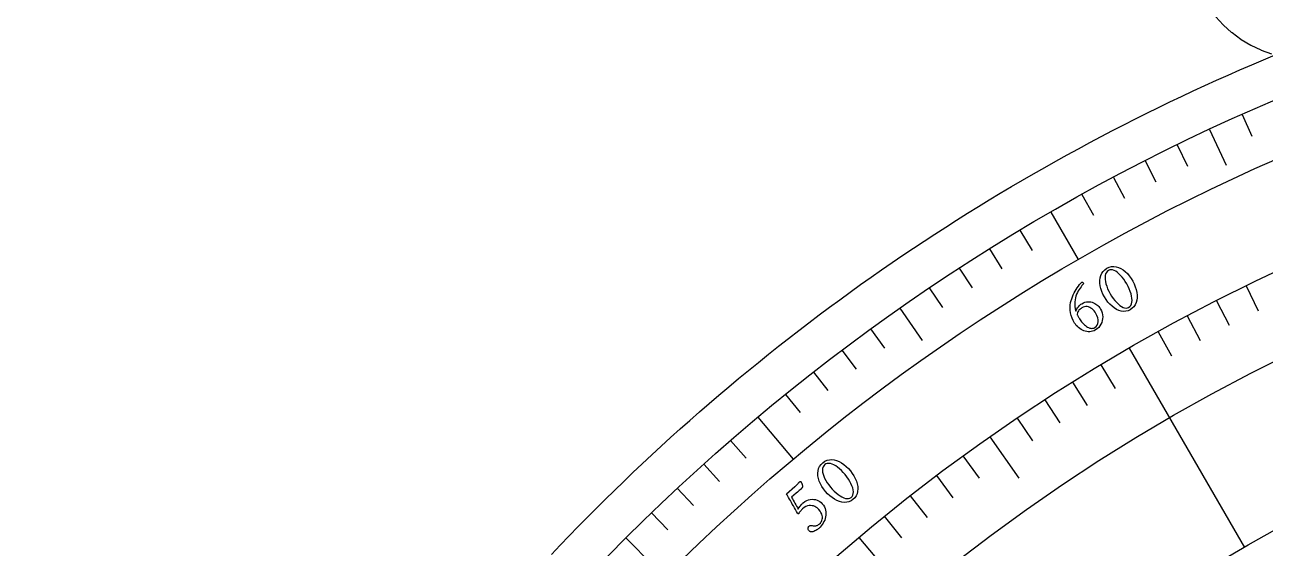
# Model space of a CAD drawing. Header units: millimetres. Extents: x -60 to 60, y -60 to 77.
# Drawn here: x -58.8 to -23.26, y 41.28 to 56.29 of the extents above; entities that cross this region are included whole.
import ezdxf

# ---------------------------------------------------------------- set-up
doc = ezdxf.new("R2010")
doc.units = ezdxf.units.MM
for name, color, linetype in [('CUT_OUTER', 1, 'Continuous'), ('ENGRAVE', 7, 'Continuous'), ('ENGRAVE_FINE', 8, 'Continuous'), ('TEXT', 5, 'Continuous')]:
    doc.layers.add(name, color=color, linetype=linetype)

msp = doc.modelspace()

# ---------------------------------------------------------------- linework, layer by layer
at = {"layer": 'CUT_OUTER'}
for points in [[(-23.0623, 55.4501), (-23.3589, 55.5562), (-23.3725, 55.5618), (-23.6572, 55.6965), (-23.6702, 55.7034), (-23.9404, 55.8654), (-23.9526, 55.8736), (-24.2056, 56.0612), (-24.217, 56.0705), (-24.4504, 56.2821), (-24.4608, 56.2925), (-24.6724, 56.5259)], [(-43.7079, 41.105), (-43.4548, 41.3724), (-43.2002, 41.6383), (-42.9438, 41.9026), (-42.6859, 42.1653), (-42.4264, 42.4264), (-42.1653, 42.6859), (-41.9026, 42.9438), (-41.6383, 43.2002), (-41.3724, 43.4548), (-41.105, 43.7079), (-40.8361, 43.9593), (-40.5656, 44.209), (-40.2935, 44.4571), (-40.02, 44.7035), (-39.7449, 44.9482), (-39.4684, 45.1912), (-39.1904, 45.4325), (-38.9109, 45.6721), (-38.6299, 45.91), (-38.3475, 46.1462), (-38.0636, 46.3806), (-37.7783, 46.6133), (-37.4916, 46.8442), (-37.2034, 47.0734), (-36.9139, 47.3008), (-36.623, 47.5264), (-36.3307, 47.7502), (-36.037, 47.9722), (-35.742, 48.1925), (-35.4456, 48.4109), (-35.1479, 48.6274), (-34.8488, 48.8422), (-34.5485, 49.0551), (-34.2468, 49.2662), (-33.9439, 49.4754), (-33.6397, 49.6827), (-33.3342, 49.8882), (-33.0275, 50.0918), (-32.7195, 50.2935), (-32.4103, 50.4933), (-32.0999, 50.6912), (-31.7882, 50.8872), (-31.4754, 51.0813), (-31.1614, 51.2735), (-30.8462, 51.4637), (-30.5298, 51.652), (-30.2123, 51.8384), (-29.8937, 52.0228), (-29.5739, 52.2052), (-29.253, 52.3857), (-28.931, 52.5642), (-28.608, 52.7407), (-28.2838, 52.9153), (-27.9586, 53.0878), (-27.6323, 53.2584), (-27.305, 53.4269), (-26.9767, 53.5935), (-26.6473, 53.758), (-26.317, 53.9205), (-25.9856, 54.0809), (-25.6533, 54.2394), (-25.32, 54.3957), (-24.9858, 54.5501), (-24.6506, 54.7024), (-24.3145, 54.8526), (-23.9775, 55.0007), (-23.6395, 55.1468), (-23.3007, 55.2908), (-22.9742, 55.4273)]]:
    msp.add_lwpolyline(points, dxfattribs=at)
at = {"layer": 'ENGRAVE'}
for points in [[(-24.85, 53.2909), (-24.3745, 52.2713)], [(-29.4, 50.9223), (-28.6125, 49.5583)], [(-33.7263, 48.1661), (-33.081, 47.2446)], [(-27.15, 47.0252), (-23.85, 41.3094)], [(-37.7959, 45.0434), (-36.7835, 43.8369)], [(-31.1452, 44.48), (-30.3124, 43.2905)], [(-34.9034, 41.5962), (-33.6306, 40.0794)], [(-41.5779, 41.5779), (-40.7824, 40.7824)]]:
    msp.add_lwpolyline(points, dxfattribs=at)
for radius in [58.8, 58.8, 57.225, 54.3, 54.3, 51.99, 47.7, 47.7, 45.18]:
    msp.add_circle((0, 0), radius, dxfattribs=at)
at = {"layer": 'ENGRAVE_FINE'}
for points in [[(-23.9161, 53.7165), (-23.6416, 53.0998)], [(-25.7762, 52.8491), (-25.4803, 52.2424)], [(-26.6946, 52.3912), (-26.3882, 51.7898)], [(-27.6049, 51.9173), (-27.288, 51.3213)], [(-28.5068, 51.4276), (-28.1796, 50.8373)], [(-30.2842, 50.4014), (-29.9366, 49.8228)], [(-31.1593, 49.8652), (-30.8016, 49.2928)], [(-32.0248, 49.3138), (-31.6571, 48.7477)], [(-32.8805, 48.7474), (-32.5031, 48.1878)], [(-23.8036, 48.8045), (-23.4564, 48.0927)], [(-24.6517, 48.3817), (-24.2921, 47.676)], [(-25.4923, 47.9441), (-25.1205, 47.2448)], [(-34.5618, 47.5702), (-34.165, 47.0241)], [(-26.3252, 47.4919), (-25.9412, 46.7992)], [(-35.3867, 46.9598), (-34.9805, 46.4207)], [(-36.2009, 46.335), (-35.7853, 45.8031)], [(-27.9666, 46.5442), (-27.5587, 45.8653)], [(-28.7746, 46.049), (-28.3549, 45.3774)], [(-37.004, 45.6962), (-36.5792, 45.1716)], [(-29.5739, 45.5398), (-29.1425, 44.8756)], [(-30.3642, 45.0167), (-29.9213, 44.3601)], [(-38.5763, 44.3769), (-38.1334, 43.8675)], [(-31.9167, 43.9296), (-31.4512, 43.2889)], [(-39.3449, 43.6969), (-38.8932, 43.1953)], [(-32.6786, 43.3659), (-32.2019, 42.7334)], [(-40.1015, 43.0036), (-39.6412, 42.5099)], [(-33.4304, 42.789), (-32.9428, 42.1649)], [(-40.8459, 42.2972), (-40.377, 41.8116)], [(-34.1721, 42.199), (-33.6737, 41.5835)]]:
    msp.add_lwpolyline(points, dxfattribs=at)
at = {"layer": 'TEXT'}
for points in [[(-27.7925, 49.3109), (-27.7259, 49.3417), (-27.6588, 49.3593), (-27.5911, 49.3638), (-27.523, 49.3552), (-27.4556, 49.335), (-27.3899, 49.3049), (-27.3262, 49.2649), (-27.2642, 49.215), (-27.2052, 49.157), (-27.1504, 49.0925), (-27.0997, 49.0215), (-27.0531, 48.9441), (-27.0124, 48.8634), (-26.9794, 48.7827), (-26.954, 48.7019), (-26.9363, 48.621), (-26.9269, 48.5419), (-26.9264, 48.4666), (-26.9348, 48.395), (-26.9521, 48.327), (-26.9791, 48.2647), (-27.0166, 48.21), (-27.0645, 48.1628), (-27.123, 48.1231), (-27.1856, 48.0945), (-27.2498, 48.0785), (-27.3156, 48.075), (-27.3831, 48.0841), (-27.4506, 48.1043), (-27.5167, 48.1339), (-27.5814, 48.1731), (-27.6446, 48.2218), (-27.7051, 48.2786), (-27.7614, 48.342), (-27.8135, 48.4119), (-27.8615, 48.4885), (-27.9036, 48.5685), (-27.9378, 48.6487), (-27.9643, 48.7292), (-27.983, 48.8099), (-27.9931, 48.889), (-27.9938, 48.9645), (-27.9851, 49.0365), (-27.967, 49.105), (-27.9389, 49.1678), (-27.9005, 49.2231), (-27.8516, 49.2709), (-27.7925, 49.3109)], [(-27.7446, 49.2484), (-27.78, 49.2226), (-27.8077, 49.1894), (-27.8275, 49.149), (-27.8396, 49.1013), (-27.8444, 49.0478), (-27.8426, 48.9902), (-27.834, 48.9285), (-27.8188, 48.8625), (-27.7974, 48.794), (-27.7703, 48.7243), (-27.7374, 48.6535), (-27.6989, 48.5815), (-27.6571, 48.5125), (-27.6131, 48.4486), (-27.5671, 48.3898), (-27.519, 48.336), (-27.4703, 48.2885), (-27.4223, 48.2486), (-27.3751, 48.2161), (-27.3286, 48.1912), (-27.284, 48.175), (-27.2425, 48.1689), (-27.2041, 48.1729), (-27.1688, 48.1869), (-27.1319, 48.2137), (-27.1036, 48.2478), (-27.084, 48.2891), (-27.073, 48.3377), (-27.0697, 48.392), (-27.0733, 48.4505), (-27.0837, 48.5133), (-27.1009, 48.5804), (-27.1239, 48.6499), (-27.1518, 48.7201), (-27.1845, 48.7911), (-27.2222, 48.8627), (-27.2636, 48.9327), (-27.3067, 48.997), (-27.3515, 49.0556), (-27.398, 49.1084), (-27.4451, 49.1546), (-27.4918, 49.1932), (-27.5381, 49.2243), (-27.584, 49.2478), (-27.6283, 49.2627), (-27.6699, 49.2677), (-27.7086, 49.2629), (-27.7446, 49.2484)], [(-28.5134, 48.2944), (-28.4661, 48.3193), (-28.42, 48.3375), (-28.3751, 48.3489), (-28.3316, 48.3536), (-28.2896, 48.3526), (-28.2495, 48.3473), (-28.2113, 48.3375), (-28.175, 48.3233), (-28.1407, 48.3058), (-28.1088, 48.286), (-28.0792, 48.2639), (-28.0519, 48.2395), (-28.0272, 48.2141), (-28.0056, 48.189), (-27.9869, 48.1642), (-27.9713, 48.1397), (-27.9455, 48.0881), (-27.9269, 48.0348), (-27.9155, 47.9796), (-27.9113, 47.9225), (-27.914, 47.8654), (-27.9232, 47.8102), (-27.9391, 47.7566), (-27.9615, 47.7049), (-27.9905, 47.6565), (-28.026, 47.6133), (-28.068, 47.575), (-28.1166, 47.5419), (-28.1577, 47.5206), (-28.1995, 47.505), (-28.242, 47.4951), (-28.2853, 47.4909), (-28.3286, 47.4916), (-28.3713, 47.4967), (-28.4132, 47.5061), (-28.4545, 47.5199), (-28.4947, 47.5374), (-28.5332, 47.5583), (-28.5702, 47.5825), (-28.6056, 47.61), (-28.6385, 47.6401), (-28.6683, 47.6719), (-28.6949, 47.7054), (-28.7183, 47.7408), (-28.7569, 47.8112), (-28.7887, 47.8831), (-28.8138, 47.9565), (-28.8321, 48.0315), (-28.8432, 48.1068), (-28.8468, 48.1813), (-28.8427, 48.255), (-28.831, 48.3278), (-28.8174, 48.3828), (-28.8005, 48.438), (-28.7803, 48.4932), (-28.7566, 48.5485), (-28.7304, 48.6029), (-28.7023, 48.6555), (-28.6725, 48.7062), (-28.6409, 48.7552), (-28.6083, 48.8012), (-28.5754, 48.8432), (-28.5422, 48.8813), (-28.5087, 48.9154), (-28.5019, 48.9176), (-28.4946, 48.9164), (-28.487, 48.9118), (-28.479, 48.9039), (-28.4715, 48.8948), (-28.4654, 48.887), (-28.4606, 48.8805), (-28.4572, 48.8752), (-28.4817, 48.8471), (-28.5071, 48.8159), (-28.5334, 48.7817), (-28.5606, 48.7445), (-28.5875, 48.7042), (-28.6128, 48.6611), (-28.6365, 48.6151), (-28.6586, 48.5662), (-28.6778, 48.5146), (-28.693, 48.4605), (-28.7041, 48.4039), (-28.7111, 48.3449), (-28.7129, 48.2834), (-28.7084, 48.2194), (-28.6977, 48.1531), (-28.6806, 48.0843), (-28.6666, 48.1177), (-28.6497, 48.1497), (-28.6302, 48.1803), (-28.6079, 48.2095), (-28.5842, 48.2362), (-28.5606, 48.2593), (-28.537, 48.2787), (-28.5134, 48.2944)], [(-28.6478, 47.9953), (-28.6406, 47.9792), (-28.633, 47.9631), (-28.6251, 47.9469), (-28.6168, 47.9305), (-28.6081, 47.9142), (-28.5993, 47.898), (-28.5902, 47.882), (-28.5808, 47.8661), (-28.5615, 47.8356), (-28.5401, 47.8053), (-28.5166, 47.7752), (-28.4911, 47.7455), (-28.4641, 47.717), (-28.4361, 47.6906), (-28.407, 47.6665), (-28.3768, 47.6445), (-28.3461, 47.6255), (-28.3153, 47.6102), (-28.2843, 47.5986), (-28.2532, 47.5907), (-28.2225, 47.5874), (-28.193, 47.5895), (-28.1645, 47.5972), (-28.1371, 47.6103), (-28.0985, 47.6401), (-28.0698, 47.6777), (-28.0512, 47.7233), (-28.0424, 47.7768), (-28.0436, 47.8348), (-28.0548, 47.8939), (-28.0759, 47.9541), (-28.107, 48.0153), (-28.1311, 48.053), (-28.1572, 48.0876), (-28.1855, 48.1191), (-28.2159, 48.1475), (-28.2481, 48.1717), (-28.2818, 48.1905), (-28.317, 48.2041), (-28.3537, 48.2124), (-28.3916, 48.2143), (-28.4305, 48.2087), (-28.4704, 48.1955), (-28.5112, 48.1748), (-28.531, 48.1621), (-28.5509, 48.1472), (-28.571, 48.1302), (-28.5912, 48.111), (-28.61, 48.0886), (-28.6257, 48.0618), (-28.6383, 48.0307), (-28.6478, 47.9953)], [(-35.933, 43.7357), (-35.8728, 43.7776), (-35.8097, 43.8066), (-35.7439, 43.8227), (-35.6753, 43.826), (-35.6054, 43.8178), (-35.5355, 43.7996), (-35.4658, 43.7713), (-35.3961, 43.733), (-35.328, 43.6861), (-35.2628, 43.6321), (-35.2005, 43.571), (-35.1412, 43.5028), (-35.0871, 43.4304), (-35.0405, 43.3567), (-35.0015, 43.2815), (-34.9701, 43.2049), (-34.9471, 43.1287), (-34.9335, 43.0546), (-34.9293, 42.9825), (-34.9346, 42.9126), (-34.9503, 42.8466), (-34.9777, 42.7862), (-35.0167, 42.7314), (-35.0674, 42.6822), (-35.1241, 42.6431), (-35.1846, 42.6162), (-35.2488, 42.6014), (-35.3168, 42.5986), (-35.3868, 42.6067), (-35.4571, 42.6244), (-35.5275, 42.6518), (-35.5983, 42.6888), (-35.6676, 42.7342), (-35.7341, 42.7868), (-35.7976, 42.8467), (-35.8582, 42.9137), (-35.9135, 42.9852), (-35.9612, 43.0583), (-36.0012, 43.1329), (-36.0336, 43.2092), (-36.0573, 43.2853), (-36.0711, 43.3596), (-36.075, 43.432), (-36.0691, 43.5025), (-36.0524, 43.5693), (-36.0241, 43.6305), (-35.9843, 43.6859), (-35.933, 43.7357)], [(-35.8749, 43.6824), (-35.9054, 43.6508), (-35.9269, 43.6134), (-35.9394, 43.5701), (-35.943, 43.521), (-35.9385, 43.4676), (-35.9266, 43.4111), (-35.9075, 43.3518), (-35.8811, 43.2895), (-35.8481, 43.2257), (-35.8092, 43.1618), (-35.7646, 43.0978), (-35.7142, 43.0336), (-35.661, 42.9729), (-35.6066, 42.9176), (-35.5511, 42.8676), (-35.4944, 42.823), (-35.4382, 42.7847), (-35.384, 42.7537), (-35.3318, 42.73), (-35.2817, 42.7135), (-35.235, 42.7053), (-35.1931, 42.7065), (-35.156, 42.717), (-35.1236, 42.737), (-35.0919, 42.7699), (-35.07, 42.8084), (-35.0578, 42.8524), (-35.0554, 42.9022), (-35.0617, 42.9562), (-35.0754, 43.0132), (-35.0965, 43.0733), (-35.125, 43.1363), (-35.1598, 43.2008), (-35.1995, 43.2651), (-35.244, 43.3293), (-35.2935, 43.3933), (-35.3465, 43.4551), (-35.4001, 43.5109), (-35.4544, 43.5608), (-35.5093, 43.6048), (-35.5637, 43.642), (-35.6164, 43.672), (-35.6674, 43.6945), (-35.7167, 43.7097), (-35.763, 43.7166), (-35.8047, 43.7144), (-35.8421, 43.703), (-35.8749, 43.6824)], [(-36.493, 42.5867), (-36.4444, 42.6236), (-36.3948, 42.6521), (-36.3443, 42.672), (-36.2928, 42.6834), (-36.2417, 42.6875), (-36.192, 42.6855), (-36.1438, 42.6774), (-36.0971, 42.6633), (-36.0533, 42.6438), (-36.0135, 42.62), (-35.978, 42.5918), (-35.9465, 42.5592), (-35.9146, 42.5169), (-35.8888, 42.4728), (-35.8691, 42.427), (-35.8555, 42.3793), (-35.8473, 42.3308), (-35.8441, 42.2824), (-35.8459, 42.234), (-35.8526, 42.1856), (-35.8638, 42.138), (-35.8791, 42.0916), (-35.8984, 42.0465), (-35.9218, 42.0027), (-35.9487, 41.961), (-35.9787, 41.9219), (-36.0116, 41.8856), (-36.0476, 41.8519), (-36.0645, 41.8383), (-36.0844, 41.8241), (-36.1071, 41.8094), (-36.1328, 41.7942), (-36.1599, 41.7798), (-36.187, 41.7676), (-36.2142, 41.7578), (-36.2414, 41.7502), (-36.2479, 41.7503), (-36.2566, 41.7514), (-36.2676, 41.7533), (-36.2808, 41.7562), (-36.2944, 41.7604), (-36.3066, 41.7661), (-36.3173, 41.7735), (-36.3265, 41.7825), (-36.3395, 41.8), (-36.3485, 41.818), (-36.3535, 41.8367), (-36.3545, 41.8559), (-36.3521, 41.8743), (-36.3466, 41.8907), (-36.338, 41.9051), (-36.3265, 41.9175), (-36.3097, 41.9293), (-36.2918, 41.9364), (-36.2729, 41.9389), (-36.2531, 41.9366), (-36.2329, 41.9324), (-36.2133, 41.929), (-36.1943, 41.9264), (-36.1757, 41.9246), (-36.1546, 41.9244), (-36.1338, 41.9268), (-36.1134, 41.9319), (-36.0934, 41.9398), (-36.0741, 41.9495), (-36.0559, 41.9602), (-36.0388, 41.972), (-36.0227, 41.9848), (-36.0027, 42.0046), (-35.9851, 42.0274), (-35.9699, 42.0533), (-35.9572, 42.0823), (-35.9482, 42.114), (-35.9443, 42.1482), (-35.9454, 42.1847), (-35.9516, 42.2238), (-35.9642, 42.2648), (-35.9844, 42.3073), (-36.0122, 42.3513), (-36.0477, 42.3968), (-36.0713, 42.4213), (-36.0985, 42.4436), (-36.1294, 42.4636), (-36.1639, 42.4815), (-36.2013, 42.4955), (-36.2408, 42.5042), (-36.2824, 42.5076), (-36.326, 42.5056), (-36.371, 42.4964), (-36.4167, 42.4783), (-36.4629, 42.4512), (-36.5097, 42.4152), (-36.5237, 42.4023), (-36.5391, 42.3866), (-36.556, 42.3681), (-36.5743, 42.3466), (-36.5917, 42.3248), (-36.6057, 42.3054), (-36.6164, 42.2884), (-36.6237, 42.2738), (-36.6265, 42.2721), (-36.63, 42.2715), (-36.6343, 42.2719), (-36.6392, 42.2733), (-36.6442, 42.2755), (-36.6488, 42.2782), (-36.653, 42.2815), (-36.6568, 42.2853), (-36.6867, 42.3382), (-36.7167, 42.3911), (-36.7466, 42.444), (-36.7766, 42.497), (-36.8059, 42.549), (-36.8343, 42.5993), (-36.8616, 42.6478), (-36.8879, 42.6945), (-36.9125, 42.7381), (-36.935, 42.7773), (-36.9554, 42.8121), (-36.9735, 42.8425), (-36.7326, 43.0492), (-36.7159, 43.0638), (-36.6994, 43.079), (-36.6829, 43.0948), (-36.6666, 43.1111), (-36.6512, 43.1272), (-36.6373, 43.1421), (-36.6249, 43.1559), (-36.6141, 43.1685), (-36.6054, 43.179), (-36.5991, 43.1866), (-36.5953, 43.1911), (-36.5941, 43.1926), (-36.588, 43.1936), (-36.5824, 43.1946), (-36.5774, 43.1956), (-36.5728, 43.1964), (-36.5686, 43.1968), (-36.5649, 43.196), (-36.5615, 43.1943), (-36.5585, 43.1915), (-36.5559, 43.1877), (-36.5524, 43.1814), (-36.548, 43.1724), (-36.5427, 43.1609), (-36.5369, 43.1475), (-36.5314, 43.1331), (-36.5261, 43.1177), (-36.5209, 43.1011), (-36.5165, 43.0843), (-36.5133, 43.0679), (-36.5113, 43.0518), (-36.5105, 43.0361), (-36.5267, 43.0195), (-36.5445, 43.0015), (-36.5641, 42.9821), (-36.5853, 42.9612), (-36.6085, 42.9389), (-36.6342, 42.9152), (-36.6623, 42.8901), (-36.6928, 42.8637), (-36.8295, 42.7463), (-36.8057, 42.7036), (-36.7815, 42.6607), (-36.7569, 42.6176), (-36.7319, 42.5742), (-36.7072, 42.5312), (-36.6833, 42.4891), (-36.6604, 42.4478), (-36.6383, 42.4073), (-36.626, 42.429), (-36.6105, 42.4524), (-36.5921, 42.4775), (-36.5706, 42.5043), (-36.5485, 42.5302), (-36.5282, 42.5526), (-36.5097, 42.5714), (-36.493, 42.5867)]]:
    msp.add_lwpolyline(points, close=True, dxfattribs=at)

doc.saveas('drawing.dxf')
